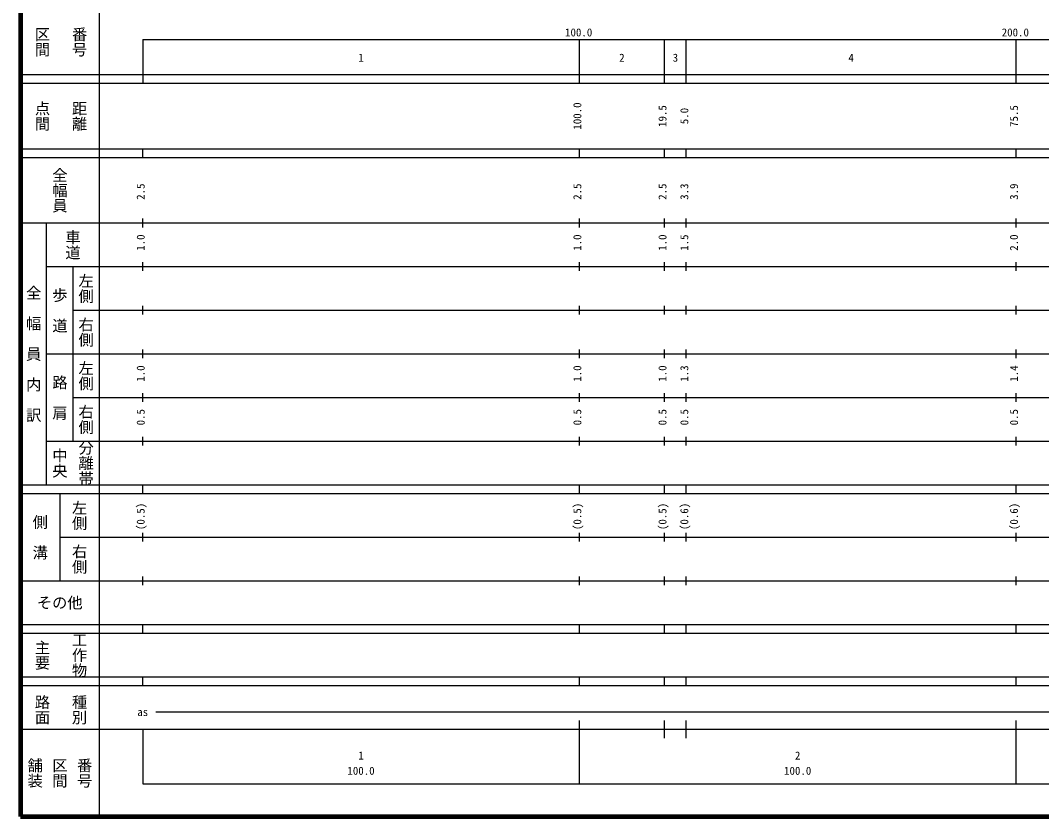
# Model space of a CAD drawing. Units: millimetres on the paper, enlarged 1000 times. Extents: x 40000 to 680000, y 20000 to 380000.
# Drawn here: x 40000 to 273855, y 20000 to 202409 of the extents above; entities that cross this region are included whole.
import ezdxf
from ezdxf.enums import TextEntityAlignment as Align

# ---------------------------------------------------------------- set-up
doc = ezdxf.new("R2010")
doc.units = ezdxf.units.MM
doc.header["$LTSCALE"] = 1000
doc.layers.add('M-TTL', color=2, linetype='Continuous', lineweight=140)
doc.layers.add('M-TTL-BAND', color=7, linetype='Continuous', lineweight=25)
doc.styles.add('@ＭＳ ゴシック', font='')
doc.styles.add('ＭＳ ゴシック', font='')
doc.styles.get('@ＭＳ ゴシック').set_extended_font_data('@MS Gothic')
doc.styles.get('ＭＳ ゴシック').set_extended_font_data('MS Gothic')

msp = doc.modelspace()

# ---------------------------------------------------------------- linework, layer by layer
at = {"layer": 'M-TTL'}
for p, q in [((40000, 380000), (40000, 20000)), ((40000, 20000), (680000, 20000))]:
    msp.add_line(p, q, dxfattribs=at)
at = {"layer": 'M-TTL-BAND'}
for p, q in [((58000, 370000), (58000, 20000)), ((68000, 198000), (579000, 198000)), ((68000, 198000), (68000, 188000)), ((168000, 188000), (168000, 198000)), ((187500, 188000), (187500, 198000)), ((192500, 188000), (192500, 198000)), ((268000, 188000), (268000, 198000)), ((40000, 190000), (579000, 190000)), ((40000, 188000), (579000, 188000)), ((40000, 173000), (579000, 173000)), ((40000, 171000), (579000, 171000)), ((68000, 171000), (68000, 173000)), ((168000, 171000), (168000, 173000)), ((187500, 171000), (187500, 173000)), ((192500, 171000), (192500, 173000)), ((268000, 171000), (268000, 173000)), ((68000, 155000), (68000, 157000)), ((168000, 155000), (168000, 157000)), ((187500, 155000), (187500, 157000)), ((192500, 155000), (192500, 157000)), ((268000, 155000), (268000, 157000)), ((40000, 156000), (579000, 156000)), ((46000, 96000), (46000, 156000)), ((46000, 146000), (579000, 146000)), ((52000, 146000), (52000, 106000)), ((68000, 145000), (68000, 147000)), ((168000, 145000), (168000, 147000)), ((187500, 145000), (187500, 147000)), ((192500, 145000), (192500, 147000)), ((268000, 145000), (268000, 147000)), ((52000, 136000), (579000, 136000)), ((68000, 135000), (68000, 137000)), ((168000, 135000), (168000, 137000)), ((187500, 135000), (187500, 137000)), ((192500, 135000), (192500, 137000)), ((268000, 135000), (268000, 137000)), ((68000, 125000), (68000, 127000)), ((168000, 125000), (168000, 127000)), ((187500, 125000), (187500, 127000)), ((192500, 125000), (192500, 127000)), ((268000, 125000), (268000, 127000)), ((46000, 126000), (579000, 126000)), ((68000, 115000), (68000, 117000)), ((168000, 115000), (168000, 117000)), ((187500, 115000), (187500, 117000)), ((192500, 115000), (192500, 117000)), ((268000, 115000), (268000, 117000)), ((52000, 116000), (579000, 116000)), ((46000, 106000), (579000, 106000)), ((68000, 105000), (68000, 107000)), ((168000, 105000), (168000, 107000)), ((187500, 105000), (187500, 107000)), ((192500, 105000), (192500, 107000)), ((268000, 105000), (268000, 107000)), ((40000, 96000), (579000, 96000)), ((68000, 94000), (68000, 96000)), ((168000, 94000), (168000, 96000)), ((187500, 94000), (187500, 96000)), ((192500, 94000), (192500, 96000)), ((268000, 94000), (268000, 96000)), ((40000, 94000), (579000, 94000)), ((49000, 94000), (49000, 74000)), ((68000, 83000), (68000, 85000)), ((168000, 83000), (168000, 85000)), ((187500, 83000), (187500, 85000)), ((192500, 83000), (192500, 85000)), ((268000, 83000), (268000, 85000)), ((49000, 84000), (579000, 84000)), ((68000, 73000), (68000, 75000)), ((168000, 73000), (168000, 75000)), ((187500, 73000), (187500, 75000)), ((192500, 73000), (192500, 75000)), ((268000, 73000), (268000, 75000)), ((40000, 74000), (579000, 74000)), ((40000, 64000), (579000, 64000)), ((68000, 62000), (68000, 64000)), ((168000, 62000), (168000, 64000)), ((187500, 62000), (187500, 64000)), ((192500, 62000), (192500, 64000)), ((268000, 62000), (268000, 64000)), ((40000, 62000), (579000, 62000)), ((40000, 52000), (579000, 52000)), ((68000, 50000), (68000, 52000)), ((168000, 50000), (168000, 52000)), ((187500, 50000), (187500, 52000)), ((192500, 50000), (192500, 52000)), ((268000, 50000), (268000, 52000)), ((40000, 50000), (579000, 50000)), ((71000, 44000), (565000, 44000)), ((40000, 40000), (579000, 40000)), ((68000, 40000), (68000, 27500)), ((168000, 27500), (168000, 42000)), ((187500, 38000), (187500, 42000)), ((192500, 38000), (192500, 42000)), ((268000, 27500), (268000, 42000)), ((68000, 27500), (579000, 27500))]:
    msp.add_line(p, q, dxfattribs=at)

# ---------------------------------------------------------------- texts
at = {"layer": 'M-TTL-BAND', "style": '@ＭＳ ゴシック'}
for s, p in [('区間', (45000, 197500)), ('番号', (53500, 197500)), ('点間', (45000, 180500)), ('距離', (53500, 180500)), ('全幅員', (49000, 163500)), ('車道', (52000, 151000)), ('左側', (55000, 141000)), ('全\u3000幅\u3000員\u3000内\u3000訳', (43000, 126000)), ('歩\u3000道', (49000, 136000)), ('右側', (55000, 131000)), ('左側', (55000, 121000)), ('路\u3000肩', (49000, 116000)), ('右側', (55000, 111000)), ('分離帯', (55000, 101000)), ('中央', (49000, 101000)), ('左側', (53500, 89000)), ('側\u3000溝', (44500, 84000)), ('右側', (53500, 79000)), ('工作物', (53500, 57000)), ('主要', (45000, 57000)), ('路面', (45000, 44500)), ('種別', (53500, 44500)), ('舗装', (43333, 30000)), ('区間', (49000, 30000)), ('番号', (54667, 30000))]:
    msp.add_text(s, height=2566, rotation=270, dxfattribs=at).set_placement(p, align=Align.MIDDLE_CENTER)
at = {"layer": 'M-TTL-BAND', "style": 'ＭＳ ゴシック'}
for s, p in [('100.0', (167844, 198195)), ('200.0', (267844, 198195)), ('1', (118000, 192405)), ('2', (177750, 192405)), ('3', (190000, 192405)), ('4', (230250, 192405)), ('as', (68000, 42500)), ('1', (118000, 32523)), ('2', (218000, 32523)), ('100.0', (118000, 29033)), ('100.0', (218000, 29033))]:
    msp.add_text(s, height=1833, dxfattribs=at).set_placement(p, align=Align.BOTTOM_CENTER)
for s, p in [('100.0', (169000, 180500)), ('19.5', (188500, 180500)), ('75.5', (269000, 180500)), ('5.0', (193500, 180500)), ('2.5', (69000, 163174)), ('2.5', (169000, 163174)), ('2.5', (188500, 163174)), ('3.3', (193500, 163174)), ('3.9', (269000, 163174)), ('1.0', (69000, 151500)), ('1.0', (169000, 151500)), ('1.0', (188500, 151500)), ('1.5', (193500, 151500)), ('2.0', (269000, 151500)), ('1.0', (69000, 121500)), ('1.0', (169000, 121500)), ('1.0', (188500, 121500)), ('1.3', (193500, 121500)), ('1.4', (269000, 121500)), ('0.5', (69000, 111500)), ('0.5', (169000, 111500)), ('0.5', (188500, 111500)), ('0.5', (193500, 111500)), ('0.5', (269000, 111500)), ('(0.5)', (69000, 88764)), ('(0.5)', (169000, 88764)), ('(0.5)', (188500, 88764)), ('(0.6)', (193500, 88764)), ('(0.6)', (269000, 88764))]:
    msp.add_text(s, height=1833, rotation=90, dxfattribs=at).set_placement(p, align=Align.BOTTOM_CENTER)
msp.add_text('その他', height=2566, dxfattribs=at).set_placement((49000, 69000), align=Align.MIDDLE_CENTER)

doc.saveas('drawing.dxf')
